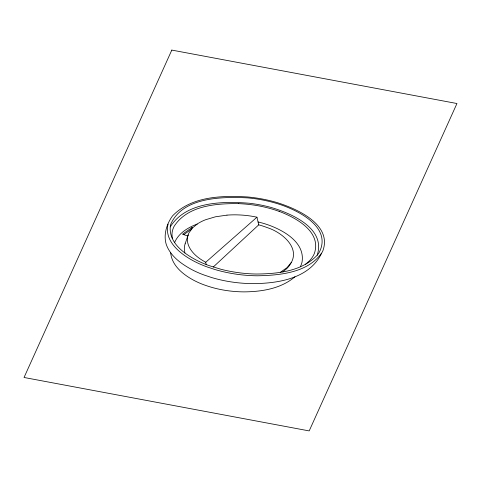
<?xml version="1.0" encoding="UTF-8"?>
<svg xmlns="http://www.w3.org/2000/svg" width="481" height="481" viewBox="0 0 481 481"><rect width="100%" height="100%" fill="white"/><g stroke="black" fill="none" stroke-linecap="round" stroke-linejoin="round"><path stroke-width="0.72" d="M170.244 226.9C168.993 243.332 184.908 254.317 197.865 260.876A121.723 95.262 -22.4 0 0 209.055 265.608L220.983 269.282A155.904 122.012 -22.4 0 0 238.402 272.667L240.632 272.955A140.963 110.317 -22.4 0 0 256.145 274.026C277.333 273.875 301.773 271.488 317.189 255.219A25.265 19.775 -22.4 0 0 319.113 252.591C332.912 226.419 295.617 209.031 276.371 203.355A149.663 117.13 -22.4 0 0 247.853 197.889C222.986 196.657 183.002 196.729 170.845 224.026A25.259 19.769 -22.4 0 0 170.244 226.9C186.063 201.515 222.901 201.142 249.398 203.259A146.338 114.526 -22.4 0 1 270.55 207.317C290.873 213.167 326.226 228.138 317.189 255.219M168.043 224.158C163.871 241.739 181.343 254.786 195.07 261.736A123.515 96.663 -22.4 0 0 207.461 267.057L214.971 269.528A157.437 123.208 -22.4 0 0 236.375 274.188L238.66 274.507A147.938 115.777 -22.4 0 0 257.371 275.793C280.207 275.324 308.994 272.757 322.559 251.647C333.195 224.735 296.879 208.796 277.224 202.627A154.768 121.122 -22.4 0 0 247.751 196.976C222.198 195.424 191.51 196.146 172.499 215.933C166.721 223.821 163.33 234.668 166.198 244.276C170.364 256.217 181.415 263.991 192.093 269.751A118.236 92.532 -22.4 0 0 204.227 275.066L211.592 277.525A149.789 117.226 -22.4 0 0 232.6 282.119L234.842 282.425A141.095 110.42 -22.4 0 0 253.246 283.622C278.12 283.453 309.193 278.583 321.368 253.697M174.603 242.526C178.553 233.117 188.029 227.519 197.186 224.068L192.665 227.784L189.069 232.678A18.422 14.418 -22.4 0 0 188.131 234.896C184.704 245.454 193.645 254.984 201.972 260.071A71.783 56.181 -22.4 0 0 205.736 262.265L206.163 264.526M185.149 243.801L188.137 234.896M192.568 227.874L191.871 227.639L191.306 229.317L183.748 234.644M282.822 271.897L286.784 268.614A21.483 16.811 -22.4 0 0 290.35 264.111C301.22 247.811 281.601 232.149 267.34 227.651A93.206 72.944 -22.4 0 0 258.736 224.843L256.956 217.196A102.561 80.267 -22.4 0 0 237.987 214.893L236.592 214.851A87.458 68.446 -22.4 0 0 226.972 215.133M291.324 262.428L287.001 267.652L280.309 272.342M213.233 267.039L258.736 224.843M294.943 276.785C281.024 288.696 261.772 291.726 244.011 291.877A117.671 92.093 -22.4 0 1 206.547 285.72L203.788 284.764A100.066 78.313 -22.4 0 1 193.548 280.17C183.008 274.483 171.807 265.56 170.671 252.753M205.736 262.265L256.956 217.196M305.519 264.31L309.511 260.78A24.501 19.174 -22.4 0 0 314.388 253.409C321.819 231.65 295.773 217.628 279.16 211.369M187.951 235.48L187.368 235.9L182.491 234.205L191.871 227.639M226.972 215.133L215.398 216.805L205.609 219.733A34.993 27.387 -22.4 0 0 197.162 224.038M238.78 203.619C216.167 203.421 187.548 205.441 174.086 226.377A24.495 19.174 -22.4 0 0 171.97 234.253L172.33 238.612M184.878 252.97L184.325 248.797A21.483 16.811 -22.4 0 1 185.137 243.801M238.768 203.649A137.307 107.455 -22.4 0 1 279.142 211.393M258.093 221.951A108.586 84.981 -22.4 0 1 269.582 225.403C284.764 231.06 305.164 242.977 302.056 262.001A25.439 19.907 -22.4 0 1 300.3 266.787M171.807 50.09L24.05 377.477L309.193 430.91L456.95 103.523L171.807 50.09"/></g></svg>
